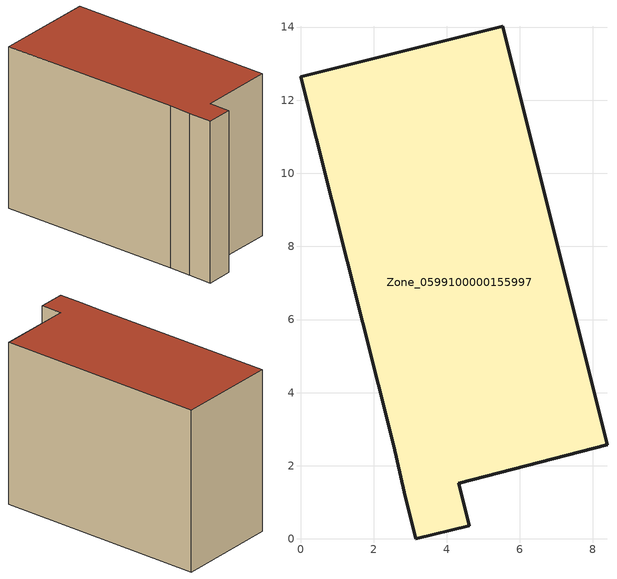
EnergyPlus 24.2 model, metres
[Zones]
Zone_0599100000155997
 floor ground (C_G): 3.15,0 2.83,1.28 2.55,2.55 0,12.64 5.53,14.03 8.38,2.58 4.32,1.53 4.61,0.37 z0
 wall outside (C_F): 3.15,0 4.61,0.37 4.32,1.53 8.38,2.58 5.53,14.03 0,12.64 2.55,2.55 2.83,1.28 3.15,0 z0:9.15
 roof outside (C_R): 2.83,1.28 3.15,0 4.61,0.37 4.32,1.53 8.38,2.58 5.53,14.03 0,12.64 2.55,2.55 z9.15
[BUILDING]
Pand.0599100000155997: North Axis=0; Terrain=City; Loads Convergence Tolerance Value=0.04; Temperature Convergence Tolerance Value=0.4; Solar Distribution=FullExterior; Maximum Number of Warmup Days=25; Minimum Number of Warmup Days=1
[Site:Location]
Rotterdam.The.Hague.AP_ZH_NLD Design_Conditions: Latitude=51.96; Longitude=4.45; Time Zone=1; Elevation=-4.5
[SITE:GROUNDTEMPERATURE:BUILDINGSURFACE]
18, 18, 18, 18, 18, 18, 18, 18, 18, 18, 18, 18
[MATERIAL] Thermal Absorptance=0.9; Solar Absorptance=0.7; Visible Absorptance=0.7
Name | Roughness | Thickness | Conductivity | Density | Specific Heat
G.TC.1975-1991 | MediumSmooth | 0.15 | 0.288461 | 540 | 1210
F.TC.1975-1991 | Rough | 0.3 | 0.230769 | 1920 | 840
R.TC.1975-1991 | MediumRough | 0.2 | 0.153846 | 1500 | 1000
[CONSTRUCTION]
C_G: G.TC.1975-1991
C_F: F.TC.1975-1991
C_R: R.TC.1975-1991
[ZONE]
Zone_0599100000155997: Type=1; Multiplier=1; Ceiling Height=Autocalculate; Volume=Autocalculate; Floor Area=autocalculate; Part of Total Floor Area=Yes
[ZONEINFILTRATION:DESIGNFLOWRATE]
Infil_Zone_0599100000155997: Zone or ZoneList or Space or SpaceList=Zone_0599100000155997; Schedule=AlwaysOn; Design Flow Rate Calculation Method=Flow/Area; Flow Rate per Floor Area=0.003; Constant Term Coefficient=1; Temperature Term Coefficient=0; Velocity Term Coefficient=0; Velocity Squared Term Coefficient=0
[HVACTEMPLATE:ZONE:IDEALLOADSAIRSYSTEM]
Zone_0599100000155997: Maximum Heating Supply Air Temperature=50; Minimum Cooling Supply Air Temperature=13; Maximum Heating Supply Air Humidity Ratio=0.0156; Minimum Cooling Supply Air Humidity Ratio=0.0077; Heating Limit=NoLimit; Cooling Limit=NoLimit; Dehumidification Control Type=ConstantSensibleHeatRatio; Cooling Sensible Heat Ratio=0.7; Dehumidification Setpoint=60; Humidification Control Type=None; Humidification Setpoint=30; Outdoor Air Method=None; Outdoor Air Flow Rate per Person=0.00944; Outdoor Air Flow Rate per Zone Floor Area=0; Outdoor Air Flow Rate per Zone=0; Demand Controlled Ventilation Type=None; Outdoor Air Economizer Type=NoEconomizer; Heat Recovery Type=None; Sensible Heat Recovery Effectiveness=0.7; Latent Heat Recovery Effectiveness=0.65
[ZONECONTROL:THERMOSTAT]
ThermostatControl_Zone_0599100000155997: Zone or ZoneList=Zone_0599100000155997; Control Type Schedule=DualSetpointControlType; Control 1=Thermostat_Zone_0599100000155997; Temperature Difference Between Cutout And Setpoint=0
[THERMOSTATSETPOINT:DUALSETPOINT]
Thermostat_Zone_0599100000155997: Heating Setpoint Temperature Schedule=HeatingSetpoint_Zone_0599100000155997; Cooling Setpoint Temperature Schedule=CoolingSetpoint_Zone_0599100000155997
[SCHEDULE:COMPACT]
HeatingSetpoint_Zone_0599100000155997: Through: 12/31, For: AllDays, Until: 24:00, 21
CoolingSetpoint_Zone_0599100000155997: Through: 12/31, For: AllDays, Until: 24:00, 24
DualSetpointControlType: Through: 12/31, For: AllDays, Until: 24:00, 4
AlwaysOn: Through: 12/31, For: AllDays, Until: 24:00, 1
